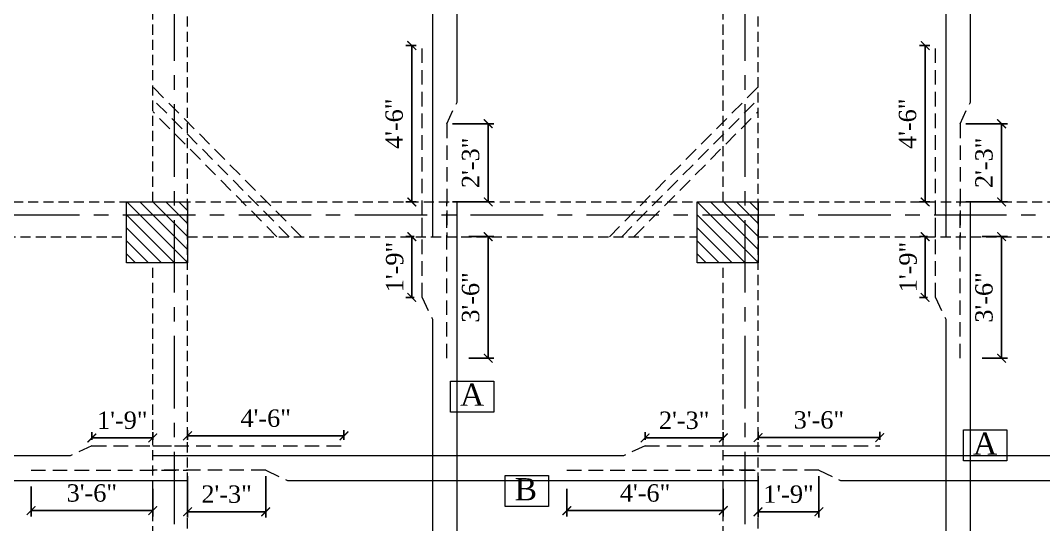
# Model space of a CAD drawing. Header units: feet. Extents: x 36263 to 96584, y 7663 to 35885.
# Drawn here: x 51185.4 to 51538.4, y 17280.1 to 17454.2 of the extents above; entities that cross this region are included whole.
import ezdxf

# ---------------------------------------------------------------- set-up
doc = ezdxf.new("R2010")
doc.units = ezdxf.units.FT
doc.linetypes.add('CENTER', pattern=[2, 1.25, -0.25, 0.25, -0.25])
doc.linetypes.add('HIDDEN', pattern=[0.375, 0.25, -0.125])
for name, color, linetype, lineweight in [('Column', 1, 'Continuous', 15), ('Hatch', 9, 'Continuous', 9), ('ST Beam', 7, 'Continuous', 20), ('ST GRIDS', 6, 'CENTER', 9), ('ST REINF', 1, 'Continuous', 35)]:
    doc.layers.add(name, color=color, linetype=linetype, lineweight=lineweight)
for name, color, linetype in [('ST DIM', 11, 'Continuous'), ('ST TABLE', 2, 'Continuous'), ('ST TEX', 3, 'Continuous')]:
    doc.layers.add(name, color=color, linetype=linetype)
doc.styles.add('RomanS', font='times.ttf')
doc.dimstyles.new('1-1', dxfattribs={"dimtxt": 9, "dimasz": 5, "dimexe": 6, "dimexo": 6, "dimgap": 3, "dimtad": 1, "dimdec": 1, "dimzin": 0, "dimdsep": 46, "dimlunit": 4, "dimtxsty": 'RomanS', "dimblk": 'ARCHTICK', "dimcen": 0.09, "dimclrd": 256, "dimclre": 256, "dimclrt": 3, "dimadec": 0, "dimazin": 0, "dimtfac": 0.6, "dimtdec": 1, "dimtix": 1, "dimtofl": 0, "dimtmove": 1, "dimatfit": 0, "dimfxl": 1, "dimtolj": 1, "dimtzin": 0, "dimarcsym": 0})

# ---------------------------------------------------------------- blocks, each defined once
blk = doc.blocks.new('_ArchTick')
at = {"color": 0, "const_width": 0.15}
blk.add_lwpolyline([(-0.5, -0.5), (0.5, 0.5)], dxfattribs=at)
blk = doc.blocks.new('*D380')
at = {"layer": 'Defpoints', "color": 0, "transparency": 16777216}
for p in [(51332.46, 17418.53), (51346.78, 17418.53), (51332.46, 17391.53)]:
    blk.add_point(p, dxfattribs=at)
at = {"layer": 'ST DIM', "lineweight": -2, "transparency": 16777216}
for p, q in [((51334.46, 17418.53), (51348.78, 17418.53)), ((51346.78, 17391.53), (51346.78, 17418.53)), ((51334.46, 17391.53), (51348.78, 17391.53))]:
    blk.add_line(p, q, dxfattribs=at)
at = {"layer": 'ST DIM', "lineweight": -2, "transparency": 16777216, "xscale": 3, "yscale": 3, "zscale": 3}
for p, rotation in [((51346.78, 17418.53), 90), ((51346.78, 17391.53), 270)]:
    blk.add_blockref('_ArchTick', p, dxfattribs=dict(at, rotation=rotation))
at = {"layer": 'ST DIM', "color": 3, "lineweight": 9, "transparency": 16777216, "insert": (51340.73, 17405.03), "char_height": 6, "attachment_point": 5, "rotation": 90, "style": 'RomanS'}
blk.add_mtext('\\A1;2\'-3"', dxfattribs=at)
blk = doc.blocks.new('*D382')
at = {"layer": 'Defpoints', "color": 0, "transparency": 16777216}
for p in [(51320.41, 17445.53), (51323.96, 17445.53), (51323.96, 17391.53)]:
    blk.add_point(p, dxfattribs=at)
at = {"layer": 'ST DIM', "lineweight": -2, "transparency": 16777216}
for p, q in [((51321.96, 17445.53), (51318.41, 17445.53)), ((51320.41, 17391.53), (51320.41, 17445.53)), ((51321.96, 17391.53), (51318.41, 17391.53))]:
    blk.add_line(p, q, dxfattribs=at)
at = {"layer": 'ST DIM', "lineweight": -2, "transparency": 16777216, "xscale": 3, "yscale": 3, "zscale": 3}
for p, rotation in [((51320.41, 17445.53), 90), ((51320.41, 17391.53), 270)]:
    blk.add_blockref('_ArchTick', p, dxfattribs=dict(at, rotation=rotation))
at = {"layer": 'ST DIM', "color": 3, "lineweight": 9, "transparency": 16777216, "insert": (51314.35, 17418.53), "char_height": 6, "attachment_point": 5, "rotation": 90, "style": 'RomanS'}
blk.add_mtext('\\A1;4\'-6"', dxfattribs=at)
blk = doc.blocks.new('*D384')
at = {"layer": 'Defpoints', "color": 0, "transparency": 16777216}
for p in [(51509.64, 17418.53), (51523.96, 17418.53), (51509.64, 17391.53)]:
    blk.add_point(p, dxfattribs=at)
at = {"layer": 'ST DIM', "lineweight": -2, "transparency": 16777216}
for p, q in [((51511.64, 17418.53), (51525.96, 17418.53)), ((51523.96, 17391.53), (51523.96, 17418.53)), ((51511.64, 17391.53), (51525.96, 17391.53))]:
    blk.add_line(p, q, dxfattribs=at)
at = {"layer": 'ST DIM', "lineweight": -2, "transparency": 16777216, "xscale": 3, "yscale": 3, "zscale": 3}
for p, rotation in [((51523.96, 17418.53), 90), ((51523.96, 17391.53), 270)]:
    blk.add_blockref('_ArchTick', p, dxfattribs=dict(at, rotation=rotation))
at = {"layer": 'ST DIM', "color": 3, "lineweight": 9, "transparency": 16777216, "insert": (51517.91, 17405.03), "char_height": 6, "attachment_point": 5, "rotation": 90, "style": 'RomanS'}
blk.add_mtext('\\A1;2\'-3"', dxfattribs=at)
blk = doc.blocks.new('*D386')
at = {"layer": 'Defpoints', "color": 0, "transparency": 16777216}
for p in [(51497.59, 17445.53), (51501.14, 17445.53), (51501.14, 17391.53)]:
    blk.add_point(p, dxfattribs=at)
at = {"layer": 'ST DIM', "lineweight": -2, "transparency": 16777216}
for p, q in [((51499.14, 17445.53), (51495.59, 17445.53)), ((51497.59, 17391.53), (51497.59, 17445.53)), ((51499.14, 17391.53), (51495.59, 17391.53))]:
    blk.add_line(p, q, dxfattribs=at)
at = {"layer": 'ST DIM', "lineweight": -2, "transparency": 16777216, "xscale": 3, "yscale": 3, "zscale": 3}
for p, rotation in [((51497.59, 17445.53), 90), ((51497.59, 17391.53), 270)]:
    blk.add_blockref('_ArchTick', p, dxfattribs=dict(at, rotation=rotation))
at = {"layer": 'ST DIM', "color": 3, "lineweight": 9, "transparency": 16777216, "insert": (51491.53, 17418.53), "char_height": 6, "attachment_point": 5, "rotation": 90, "style": 'RomanS'}
blk.add_mtext('\\A1;4\'-6"', dxfattribs=at)
blk = doc.blocks.new('*D418')
at = {"layer": 'Defpoints', "color": 0, "transparency": 16777216}
for p in [(51231, 17310.05), (51210, 17307.36), (51231, 17307.36)]:
    blk.add_point(p, dxfattribs=at)
at = {"layer": 'ST DIM', "lineweight": -2, "transparency": 16777216}
for p, q in [((51210, 17309.36), (51210, 17312.05)), ((51231, 17309.36), (51231, 17312.05)), ((51210, 17310.05), (51231, 17310.05))]:
    blk.add_line(p, q, dxfattribs=at)
at = {"layer": 'ST DIM', "lineweight": -2, "transparency": 16777216, "xscale": 3, "yscale": 3, "zscale": 3, "rotation": 180}
blk.add_blockref('_ArchTick', (51210, 17310.05), dxfattribs=at)
at = {"layer": 'ST DIM', "lineweight": -2, "transparency": 16777216, "xscale": 3, "yscale": 3, "zscale": 3}
blk.add_blockref('_ArchTick', (51231, 17310.05), dxfattribs=at)
at = {"layer": 'ST DIM', "color": 3, "lineweight": 9, "transparency": 16777216, "insert": (51220.5, 17316.11), "char_height": 6, "attachment_point": 5, "style": 'RomanS'}
blk.add_mtext('\\A1;1\'-9"', dxfattribs=at)
blk = doc.blocks.new('*D396')
at = {"layer": 'Defpoints', "color": 0, "transparency": 16777216}
for p in [(51189.01, 17295.31), (51231, 17294.48), (51231, 17284.95)]:
    blk.add_point(p, dxfattribs=at)
at = {"layer": 'ST DIM', "lineweight": -2, "transparency": 16777216}
for p, q in [((51189.01, 17293.31), (51189.01, 17282.95)), ((51231, 17292.48), (51231, 17282.95)), ((51189.01, 17284.95), (51231, 17284.95))]:
    blk.add_line(p, q, dxfattribs=at)
at = {"layer": 'ST DIM', "lineweight": -2, "transparency": 16777216, "xscale": 3, "yscale": 3, "zscale": 3, "rotation": 180}
blk.add_blockref('_ArchTick', (51189.01, 17284.95), dxfattribs=at)
at = {"layer": 'ST DIM', "lineweight": -2, "transparency": 16777216, "xscale": 3, "yscale": 3, "zscale": 3}
blk.add_blockref('_ArchTick', (51231, 17284.95), dxfattribs=at)
at = {"layer": 'ST DIM', "color": 3, "lineweight": 9, "transparency": 16777216, "insert": (51210, 17291), "char_height": 6, "attachment_point": 5, "style": 'RomanS'}
blk.add_mtext('\\A1;3\'-6"', dxfattribs=at)
blk = doc.blocks.new('*D397')
at = {"layer": 'Defpoints', "color": 0, "transparency": 16777216}
for p in [(51243, 17298.86), (51270, 17298.86), (51270, 17284.54)]:
    blk.add_point(p, dxfattribs=at)
at = {"layer": 'ST DIM', "lineweight": -2, "transparency": 16777216}
for p, q in [((51243, 17296.86), (51243, 17282.54)), ((51270, 17296.86), (51270, 17282.54)), ((51243, 17284.54), (51270, 17284.54))]:
    blk.add_line(p, q, dxfattribs=at)
at = {"layer": 'ST DIM', "lineweight": -2, "transparency": 16777216, "xscale": 3, "yscale": 3, "zscale": 3, "rotation": 180}
blk.add_blockref('_ArchTick', (51243, 17284.54), dxfattribs=at)
at = {"layer": 'ST DIM', "lineweight": -2, "transparency": 16777216, "xscale": 3, "yscale": 3, "zscale": 3}
blk.add_blockref('_ArchTick', (51270, 17284.54), dxfattribs=at)
at = {"layer": 'ST DIM', "color": 3, "lineweight": 9, "transparency": 16777216, "insert": (51256.5, 17290.59), "char_height": 6, "attachment_point": 5, "style": 'RomanS'}
blk.add_mtext('\\A1;2\'-3"', dxfattribs=at)
blk = doc.blocks.new('*D420')
at = {"layer": 'Defpoints', "color": 0, "transparency": 16777216}
for p in [(51427.92, 17310.05), (51400.92, 17307.36), (51427.92, 17307.36)]:
    blk.add_point(p, dxfattribs=at)
at = {"layer": 'ST DIM', "lineweight": -2, "transparency": 16777216}
for p, q in [((51400.92, 17309.36), (51400.92, 17312.05)), ((51427.92, 17309.36), (51427.92, 17312.05)), ((51400.92, 17310.05), (51427.92, 17310.05))]:
    blk.add_line(p, q, dxfattribs=at)
at = {"layer": 'ST DIM', "lineweight": -2, "transparency": 16777216, "xscale": 3, "yscale": 3, "zscale": 3, "rotation": 180}
blk.add_blockref('_ArchTick', (51400.92, 17310.05), dxfattribs=at)
at = {"layer": 'ST DIM', "lineweight": -2, "transparency": 16777216, "xscale": 3, "yscale": 3, "zscale": 3}
blk.add_blockref('_ArchTick', (51427.92, 17310.05), dxfattribs=at)
at = {"layer": 'ST DIM', "color": 3, "lineweight": 9, "transparency": 16777216, "insert": (51414.42, 17316.1), "char_height": 6, "attachment_point": 5, "style": 'RomanS'}
blk.add_mtext('\\A1;2\'-3"', dxfattribs=at)
blk = doc.blocks.new('*D398')
at = {"layer": 'Defpoints', "color": 0, "transparency": 16777216}
for p in [(51373.93, 17294.48), (51427.92, 17294.48), (51427.92, 17284.95)]:
    blk.add_point(p, dxfattribs=at)
at = {"layer": 'ST DIM', "lineweight": -2, "transparency": 16777216}
for p, q in [((51373.93, 17292.48), (51373.93, 17282.95)), ((51427.92, 17292.48), (51427.92, 17282.95)), ((51373.93, 17284.95), (51427.92, 17284.95))]:
    blk.add_line(p, q, dxfattribs=at)
at = {"layer": 'ST DIM', "lineweight": -2, "transparency": 16777216, "xscale": 3, "yscale": 3, "zscale": 3, "rotation": 180}
blk.add_blockref('_ArchTick', (51373.93, 17284.95), dxfattribs=at)
at = {"layer": 'ST DIM', "lineweight": -2, "transparency": 16777216, "xscale": 3, "yscale": 3, "zscale": 3}
blk.add_blockref('_ArchTick', (51427.92, 17284.95), dxfattribs=at)
at = {"layer": 'ST DIM', "color": 3, "lineweight": 9, "transparency": 16777216, "insert": (51400.92, 17291), "char_height": 6, "attachment_point": 5, "style": 'RomanS'}
blk.add_mtext('\\A1;4\'-6"', dxfattribs=at)
blk = doc.blocks.new('*D421')
at = {"layer": 'Defpoints', "color": 0, "transparency": 16777216}
for p in [(51297, 17310.77), (51243, 17307.36), (51297, 17307.36)]:
    blk.add_point(p, dxfattribs=at)
at = {"layer": 'ST DIM', "lineweight": -2, "transparency": 16777216}
for p, q in [((51243, 17309.36), (51243, 17312.77)), ((51297, 17309.36), (51297, 17312.77)), ((51243, 17310.77), (51297, 17310.77))]:
    blk.add_line(p, q, dxfattribs=at)
at = {"layer": 'ST DIM', "lineweight": -2, "transparency": 16777216, "xscale": 3, "yscale": 3, "zscale": 3, "rotation": 180}
blk.add_blockref('_ArchTick', (51243, 17310.77), dxfattribs=at)
at = {"layer": 'ST DIM', "lineweight": -2, "transparency": 16777216, "xscale": 3, "yscale": 3, "zscale": 3}
blk.add_blockref('_ArchTick', (51297, 17310.77), dxfattribs=at)
at = {"layer": 'ST DIM', "color": 3, "lineweight": 9, "transparency": 16777216, "insert": (51270, 17316.82), "char_height": 6, "attachment_point": 5, "style": 'RomanS'}
blk.add_mtext('\\A1;4\'-6"', dxfattribs=at)
blk = doc.blocks.new('*D399')
at = {"layer": 'Defpoints', "color": 0, "transparency": 16777216}
for p in [(51439.92, 17298.86), (51460.92, 17298.86), (51460.92, 17284.54)]:
    blk.add_point(p, dxfattribs=at)
at = {"layer": 'ST DIM', "lineweight": -2, "transparency": 16777216}
for p, q in [((51439.92, 17296.86), (51439.92, 17282.54)), ((51460.92, 17296.86), (51460.92, 17282.54)), ((51439.92, 17284.54), (51460.92, 17284.54))]:
    blk.add_line(p, q, dxfattribs=at)
at = {"layer": 'ST DIM', "lineweight": -2, "transparency": 16777216, "xscale": 3, "yscale": 3, "zscale": 3, "rotation": 180}
blk.add_blockref('_ArchTick', (51439.92, 17284.54), dxfattribs=at)
at = {"layer": 'ST DIM', "lineweight": -2, "transparency": 16777216, "xscale": 3, "yscale": 3, "zscale": 3}
blk.add_blockref('_ArchTick', (51460.92, 17284.54), dxfattribs=at)
at = {"layer": 'ST DIM', "color": 3, "lineweight": 9, "transparency": 16777216, "insert": (51450.42, 17290.6), "char_height": 6, "attachment_point": 5, "style": 'RomanS'}
blk.add_mtext('\\A1;1\'-9"', dxfattribs=at)
blk = doc.blocks.new('*D423')
at = {"layer": 'Defpoints', "color": 0, "transparency": 16777216}
for p in [(51481.92, 17310.18), (51439.92, 17307.36), (51481.92, 17307.36)]:
    blk.add_point(p, dxfattribs=at)
at = {"layer": 'ST DIM', "lineweight": -2, "transparency": 16777216}
for p, q in [((51439.92, 17309.36), (51439.92, 17312.18)), ((51481.92, 17309.36), (51481.92, 17312.18)), ((51439.92, 17310.18), (51481.92, 17310.18))]:
    blk.add_line(p, q, dxfattribs=at)
at = {"layer": 'ST DIM', "lineweight": -2, "transparency": 16777216, "xscale": 3, "yscale": 3, "zscale": 3, "rotation": 180}
blk.add_blockref('_ArchTick', (51439.92, 17310.18), dxfattribs=at)
at = {"layer": 'ST DIM', "lineweight": -2, "transparency": 16777216, "xscale": 3, "yscale": 3, "zscale": 3}
blk.add_blockref('_ArchTick', (51481.92, 17310.18), dxfattribs=at)
at = {"layer": 'ST DIM', "color": 3, "lineweight": 9, "transparency": 16777216, "insert": (51460.92, 17316.23), "char_height": 6, "attachment_point": 5, "style": 'RomanS'}
blk.add_mtext('\\A1;3\'-6"', dxfattribs=at)
blk = doc.blocks.new('*D404')
at = {"layer": 'Defpoints', "color": 0, "transparency": 16777216}
for p in [(51320.41, 17379.55), (51323.23, 17379.55), (51323.23, 17358.55)]:
    blk.add_point(p, dxfattribs=at)
at = {"layer": 'ST DIM', "lineweight": -2, "transparency": 16777216}
for p, q in [((51321.23, 17379.55), (51318.41, 17379.55)), ((51320.41, 17358.55), (51320.41, 17379.55)), ((51321.23, 17358.55), (51318.41, 17358.55))]:
    blk.add_line(p, q, dxfattribs=at)
at = {"layer": 'ST DIM', "lineweight": -2, "transparency": 16777216, "xscale": 3, "yscale": 3, "zscale": 3}
for p, rotation in [((51320.41, 17379.55), 90), ((51320.41, 17358.55), 270)]:
    blk.add_blockref('_ArchTick', p, dxfattribs=dict(at, rotation=rotation))
at = {"layer": 'ST DIM', "color": 3, "lineweight": 9, "transparency": 16777216, "insert": (51314.53, 17369.05), "char_height": 6, "attachment_point": 5, "rotation": 90, "style": 'RomanS'}
blk.add_mtext('\\A1;1\'-9"', dxfattribs=at)
blk = doc.blocks.new('*D405')
at = {"layer": 'Defpoints', "color": 0, "transparency": 16777216}
for p in [(51338.1, 17379.55), (51338.1, 17337.55), (51346.78, 17337.55)]:
    blk.add_point(p, dxfattribs=at)
at = {"layer": 'ST DIM', "lineweight": -2, "transparency": 16777216}
for p, q in [((51340.1, 17379.55), (51348.78, 17379.55)), ((51346.78, 17379.55), (51346.78, 17337.55)), ((51340.1, 17337.55), (51348.78, 17337.55))]:
    blk.add_line(p, q, dxfattribs=at)
at = {"layer": 'ST DIM', "lineweight": -2, "transparency": 16777216, "xscale": 3, "yscale": 3, "zscale": 3}
for p, rotation in [((51346.78, 17379.55), 90), ((51346.78, 17337.55), 270)]:
    blk.add_blockref('_ArchTick', p, dxfattribs=dict(at, rotation=rotation))
at = {"layer": 'ST DIM', "color": 3, "lineweight": 9, "transparency": 16777216, "insert": (51340.73, 17358.55), "char_height": 6, "attachment_point": 5, "rotation": 90, "style": 'RomanS'}
blk.add_mtext('\\A1;3\'-6"', dxfattribs=at)
blk = doc.blocks.new('*D407')
at = {"layer": 'Defpoints', "color": 0, "transparency": 16777216}
for p in [(51497.59, 17379.55), (51500.41, 17379.55), (51500.41, 17358.55)]:
    blk.add_point(p, dxfattribs=at)
at = {"layer": 'ST DIM', "lineweight": -2, "transparency": 16777216}
for p, q in [((51498.41, 17379.55), (51495.59, 17379.55)), ((51497.59, 17358.55), (51497.59, 17379.55)), ((51498.41, 17358.55), (51495.59, 17358.55))]:
    blk.add_line(p, q, dxfattribs=at)
at = {"layer": 'ST DIM', "lineweight": -2, "transparency": 16777216, "xscale": 3, "yscale": 3, "zscale": 3}
for p, rotation in [((51497.59, 17379.55), 90), ((51497.59, 17358.55), 270)]:
    blk.add_blockref('_ArchTick', p, dxfattribs=dict(at, rotation=rotation))
at = {"layer": 'ST DIM', "color": 3, "lineweight": 9, "transparency": 16777216, "insert": (51491.71, 17369.05), "char_height": 6, "attachment_point": 5, "rotation": 90, "style": 'RomanS'}
blk.add_mtext('\\A1;1\'-9"', dxfattribs=at)
blk = doc.blocks.new('*D413')
at = {"layer": 'Defpoints', "color": 0, "transparency": 16777216}
for p in [(51515.28, 17379.55), (51515.28, 17337.55), (51523.96, 17337.55)]:
    blk.add_point(p, dxfattribs=at)
at = {"layer": 'ST DIM', "lineweight": -2, "transparency": 16777216}
for p, q in [((51517.28, 17379.55), (51525.96, 17379.55)), ((51523.96, 17379.55), (51523.96, 17337.55)), ((51517.28, 17337.55), (51525.96, 17337.55))]:
    blk.add_line(p, q, dxfattribs=at)
at = {"layer": 'ST DIM', "lineweight": -2, "transparency": 16777216, "xscale": 3, "yscale": 3, "zscale": 3}
for p, rotation in [((51523.96, 17379.55), 90), ((51523.96, 17337.55), 270)]:
    blk.add_blockref('_ArchTick', p, dxfattribs=dict(at, rotation=rotation))
at = {"layer": 'ST DIM', "color": 3, "lineweight": 9, "transparency": 16777216, "insert": (51517.91, 17358.55), "char_height": 6, "attachment_point": 5, "rotation": 90, "style": 'RomanS'}
blk.add_mtext('\\A1;3\'-6"', dxfattribs=at)

msp = doc.modelspace()

# ---------------------------------------------------------------- hatches: boundary and pattern name
at = {"layer": 'Hatch', "lineweight": 9, "transparency": 33554505}
h = msp.add_hatch(dxfattribs=at)
h.set_pattern_fill('ANSI31', color=253, angle=-90)
h.set_pattern_definition([(315, (11211.3687, -354.3264), (2.24506403, 2.24506403), [])])
h.paths.add_polyline_path([(51243, 17391.53), (51222, 17391.53), (51222, 17370.53), (51243, 17370.53)])
h = msp.add_hatch(dxfattribs=at)
h.set_pattern_fill('ANSI31', color=253, angle=-90)
h.set_pattern_definition([(315, (11408.2887, -354.3264), (2.24506403, 2.24506403), [])])
h.paths.add_polyline_path([(51439.92, 17391.53), (51418.92, 17391.53), (51418.92, 17370.53), (51439.92, 17370.53)])

# ---------------------------------------------------------------- linework, layer by layer
at = {"layer": 'Column', "lineweight": 18}
for points in [[(51222, 17391.53), (51243, 17391.53), (51243, 17370.53), (51222, 17370.53)], [(51418.92, 17391.53), (51439.92, 17391.53), (51439.92, 17370.53), (51418.92, 17370.53)]]:
    msp.add_lwpolyline(points, close=True, dxfattribs=at)
at = {"layer": 'ST Beam', "linetype": 'HIDDEN', "lineweight": 13, "ltscale": 14}
for p, q in [((51243, 17037.31), (51243, 17930.71)), ((51439.92, 17037.31), (51439.92, 17930.71)), ((51231, 17391.53), (51231, 17567.38)), ((51427.92, 17391.53), (51427.92, 17567.38)), ((50888.76, 17391.53), (51785.16, 17391.53)), ((51085.61, 17379.53), (51222, 17379.53)), ((51243, 17379.53), (51418.92, 17379.53)), ((51439.92, 17379.53), (51576.36, 17379.53)), ((51231, 17234.06), (51231, 17370.53)), ((51427.92, 17234.06), (51427.92, 17370.53))]:
    msp.add_line(p, q, dxfattribs=at)
at = {"layer": 'ST GRIDS', "color": 251, "lineweight": 13, "ltscale": 20}
for p, q in [((51238.5, 16920.25), (51238.5, 17942.71)), ((51435.42, 16920.25), (51435.42, 17942.71)), ((50780.71, 17387.05), (51794.16, 17387.05))]:
    msp.add_line(p, q, dxfattribs=at)
at = {"layer": 'ST REINF', "lineweight": 18}
for p, q in [((51336.02, 17426.03), (51336.02, 17588.38)), ((51513.2, 17426.03), (51513.2, 17588.38)), ((51327.51, 17541.88), (51327.51, 17379.53)), ((51504.69, 17541.88), (51504.69, 17379.53)), ((51336.02, 17262.57), (51336.02, 17391.55)), ((51513.2, 17262.57), (51513.2, 17391.55)), ((51327.51, 17351.05), (51327.51, 17222.07)), ((51504.69, 17351.05), (51504.69, 17222.07)), ((51202.5, 17303.81), (51073.61, 17303.81)), ((51393.42, 17303.81), (51231, 17303.81)), ((51556.82, 17303.81), (51427.92, 17303.81)), ((51114.11, 17295.31), (51243, 17295.31)), ((51277.5, 17295.31), (51439.92, 17295.31)), ((51468.42, 17295.31), (51597.32, 17295.31))]:
    msp.add_line(p, q, dxfattribs=at)
at = {"layer": 'ST REINF', "linetype": 'HIDDEN', "lineweight": 18, "ltscale": 20}
for p, q in [((51323.96, 17379.53), (51323.96, 17445.53)), ((51501.14, 17379.53), (51501.14, 17445.53)), ((51282.3, 17379.53), (51231, 17431.25)), ((51388.62, 17379.53), (51439.92, 17431.25)), ((51278.08, 17379.53), (51231, 17426.99)), ((51332.46, 17418.53), (51336.02, 17426.03)), ((51392.85, 17379.53), (51439.92, 17426.99)), ((51509.64, 17418.53), (51513.2, 17426.03)), ((51273.85, 17379.53), (51231, 17422.73)), ((51397.07, 17379.53), (51439.92, 17422.73)), ((51332.46, 17418.53), (51332.46, 17379.53)), ((51509.64, 17418.53), (51509.64, 17379.53)), ((51323.96, 17358.55), (51323.96, 17391.55)), ((51332.46, 17337.55), (51332.46, 17391.55)), ((51501.14, 17358.55), (51501.14, 17391.55)), ((51509.64, 17337.55), (51509.64, 17391.55)), ((51323.96, 17358.55), (51327.51, 17351.05)), ((51501.14, 17358.55), (51504.69, 17351.05)), ((51210, 17307.36), (51202.5, 17303.81)), ((51210, 17307.36), (51243, 17307.36)), ((51231, 17307.36), (51297, 17307.36)), ((51400.92, 17307.36), (51393.42, 17303.81)), ((51400.92, 17307.36), (51439.92, 17307.36)), ((51427.92, 17307.36), (51481.92, 17307.36)), ((51189.01, 17298.86), (51243.01, 17298.86)), ((51270, 17298.86), (51231, 17298.86)), ((51270, 17298.86), (51277.5, 17295.31)), ((51373.93, 17298.86), (51439.93, 17298.86)), ((51460.92, 17298.86), (51427.92, 17298.86)), ((51460.92, 17298.86), (51468.42, 17295.31))]:
    msp.add_line(p, q, dxfattribs=at)
at = {"layer": 'ST TABLE', "color": 2, "lineweight": 9}
for points in [[(51333.79, 17329.68), (51348.77, 17329.68), (51348.77, 17318.97), (51333.79, 17318.97)], [(51510.81, 17312.83), (51525.79, 17312.83), (51525.79, 17302.11), (51510.81, 17302.11)], [(51352.62, 17297.07), (51367.6, 17297.07), (51367.6, 17286.35), (51352.62, 17286.35)]]:
    msp.add_lwpolyline(points, close=True, dxfattribs=at)

# ---------------------------------------------------------------- texts
at = {"layer": 'ST TEX', "color": 3, "lineweight": 9, "transparency": 33554684, "style": 'RomanS'}
for s, p in [('A', (51337.08, 17321.13)), ('A', (51514.1, 17304.27)), ('B', (51355.91, 17288.51))]:
    msp.add_text(s, height=7.65, dxfattribs=at).set_placement(p)

# ---------------------------------------------------------------- dimensions: what is measured, and where the dimension line sits
at = {"layer": 'ST DIM', "lineweight": 9}
for base, p1, p2, picture, middle in [((51320.41, 17445.53), (51323.96, 17391.53), (51323.96, 17445.53), '*D382', (51314.35, 17418.53)), ((51497.59, 17445.53), (51501.14, 17391.53), (51501.14, 17445.53), '*D386', (51491.53, 17418.53)), ((51346.78, 17337.55), (51338.1, 17379.55), (51338.1, 17337.55), '*D405', (51340.73, 17358.55)), ((51523.96, 17337.55), (51515.28, 17379.55), (51515.28, 17337.55), '*D413', (51517.91, 17358.55))]:
    dim = msp.add_linear_dim(base=base, p1=p1, p2=p2, angle=90, dimstyle='1-1', override={"dimtxt": 6, "dimasz": 3, "dimexe": 2, "dimexo": 2, "dimpost": '\\X'}, dxfattribs=at)
    dim.commit()
    dim.dimension.update_dxf_attribs({"geometry": picture, "text_midpoint": middle})
for base, p1, p2, picture, middle in [((51346.78, 17418.53), (51332.46, 17391.53), (51332.46, 17418.53), '*D380', (51346.78, 17405.03)), ((51523.96, 17418.53), (51509.64, 17391.53), (51509.64, 17418.53), '*D384', (51523.96, 17405.03)), ((51320.41, 17379.55), (51323.23, 17358.55), (51323.23, 17379.55), '*D404', (51320.59, 17369.05)), ((51497.59, 17379.55), (51500.41, 17358.55), (51500.41, 17379.55), '*D407', (51497.77, 17369.05))]:
    dim = msp.add_linear_dim(base=base, p1=p1, p2=p2, angle=90, dimstyle='1-1', override={"dimtxt": 6, "dimasz": 3, "dimexe": 2, "dimexo": 2, "dimpost": '\\X'}, dxfattribs=at)
    dim.commit()
    dim.dimension.update_dxf_attribs({"geometry": picture, "text_midpoint": middle, "dimtype": 160})
for base, p1, p2, picture, middle in [((51231, 17310.05), (51210, 17307.36), (51231, 17307.36), '*D418', (51220.5, 17310.05)), ((51270, 17284.54), (51243, 17298.86), (51270, 17298.86), '*D397', (51256.5, 17284.54)), ((51460.92, 17284.54), (51439.92, 17298.86), (51460.92, 17298.86), '*D399', (51450.42, 17284.54))]:
    dim = msp.add_linear_dim(base=base, p1=p1, p2=p2, dimstyle='1-1', override={"dimtxt": 6, "dimasz": 3, "dimexe": 2, "dimexo": 2, "dimpost": '\\X'}, dxfattribs=at)
    dim.commit()
    dim.dimension.update_dxf_attribs({"geometry": picture, "text_midpoint": middle, "dimtype": 160})
for base, p1, p2, picture, middle in [((51297, 17310.77), (51243, 17307.36), (51297, 17307.36), '*D421', (51270, 17316.82)), ((51427.92, 17310.05), (51400.92, 17307.36), (51427.92, 17307.36), '*D420', (51414.42, 17316.1)), ((51481.92, 17310.18), (51439.92, 17307.36), (51481.92, 17307.36), '*D423', (51460.92, 17316.23)), ((51231, 17284.95), (51189.01, 17295.31), (51231, 17294.48), '*D396', (51210, 17291)), ((51427.92, 17284.95), (51373.93, 17294.48), (51427.92, 17294.48), '*D398', (51400.92, 17291))]:
    dim = msp.add_linear_dim(base=base, p1=p1, p2=p2, dimstyle='1-1', override={"dimtxt": 6, "dimasz": 3, "dimexe": 2, "dimexo": 2, "dimpost": '\\X'}, dxfattribs=at)
    dim.commit()
    dim.dimension.update_dxf_attribs({"geometry": picture, "text_midpoint": middle})

doc.saveas('drawing.dxf')
